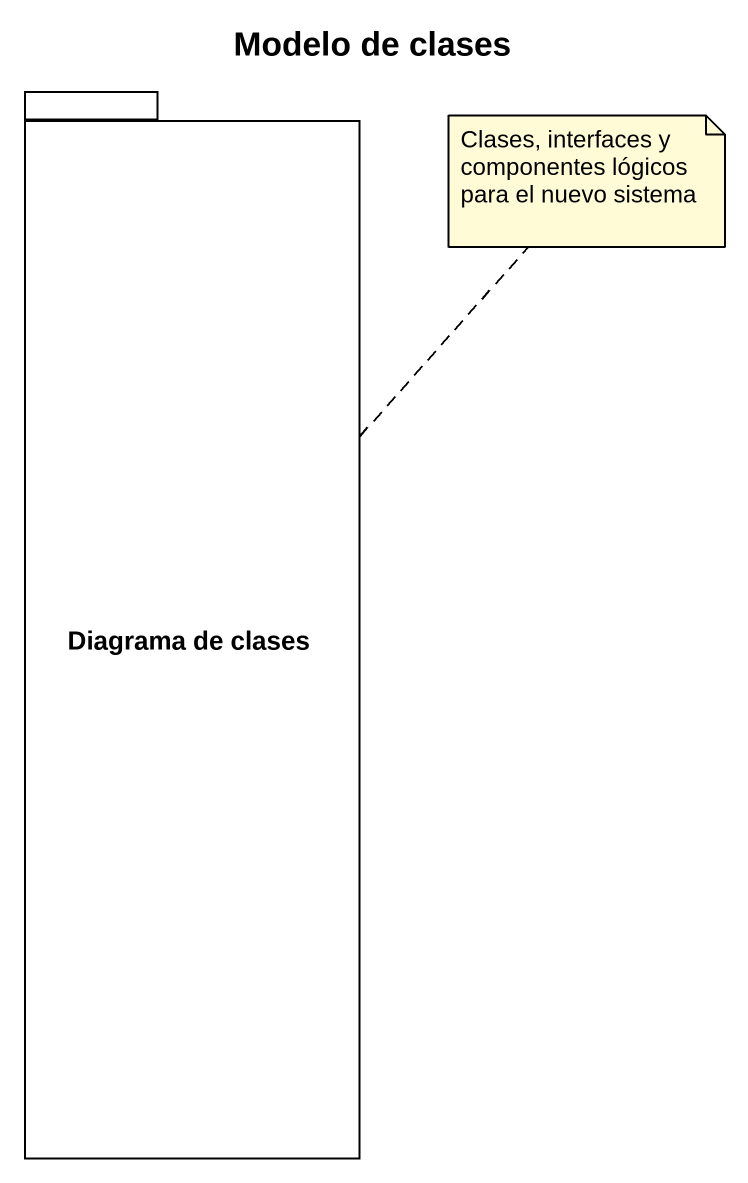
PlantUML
@startuml
title Modelo de clases
package "Diagrama de clases" as Diagrama_de_clases {
}
note top of Diagrama_de_clases : Clases, interfaces y componentes lógicos para el nuevo sistema
@enduml
